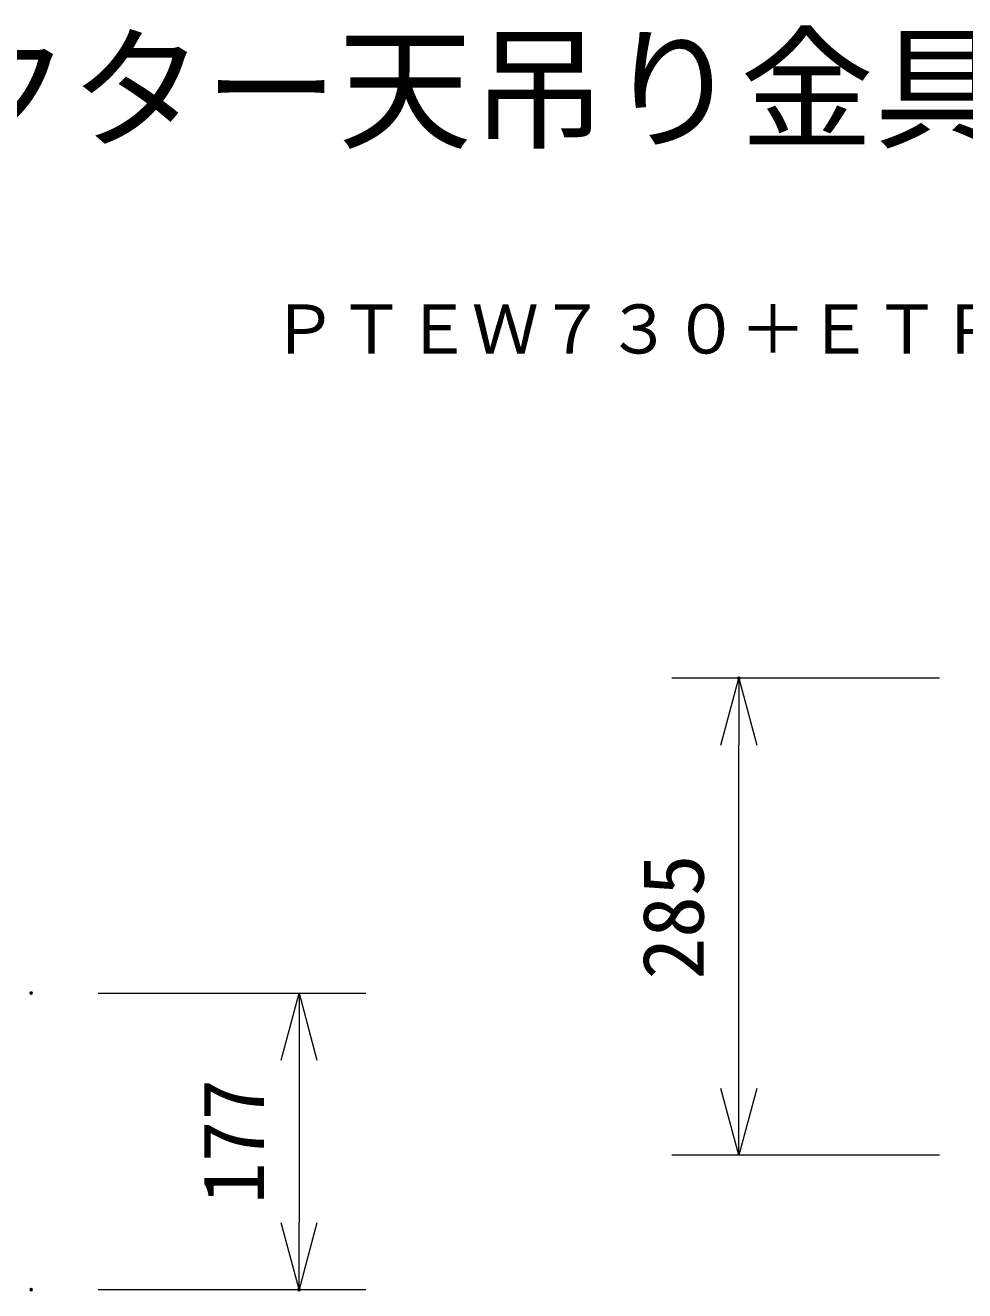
# Model space of a CAD drawing. Units: millimetres, scale not verified. Extents: x -62 to 63, y -57 to 57.
# Drawn here: x -8.8 to 19.26, y 18.9 to 56.7 of the extents above; entities that cross this region are included whole.
import ezdxf
from ezdxf.enums import TextEntityAlignment as Align

# ---------------------------------------------------------------- set-up
doc = ezdxf.new("R2010")
doc.units = ezdxf.units.MM
doc.header["$LTSCALE"] = 0.125
doc.header["$PDMODE"] = 32
doc.header["$PDSIZE"] = 0.0625
doc.layers.add('0-0_0', color=7, linetype='Continuous', lineweight=9)
doc.layers.add('0-5_SUNPO', color=7, linetype='Continuous', lineweight=9)
for name, color, linetype in [('0-1_DEFPOINTS', 7, 'Continuous'), ('0-3_MOJI1', 7, 'Continuous'), ('0-6_TOUROKU', 7, 'Continuous')]:
    doc.layers.add(name, color=color, linetype=linetype)
doc.styles.add('ＭＳ ゴシック', font='')
doc.styles.get('ＭＳ ゴシック').set_extended_font_data('MS Gothic')

# ---------------------------------------------------------------- blocks, each defined once
blk = doc.blocks.new('_OPEN30')
at = {"layer": '0-0_0'}
blk.add_line((0, 0), (-1, 0), dxfattribs=at)
blk.add_lwpolyline([(-1, 0.26795), (0, 0), (-1, -0.26795)], dxfattribs=at)
blk = doc.blocks.new('D8')
at = {"layer": '0-1_DEFPOINTS'}
for p in [(6.8276, 27.5391), (14.8276, 27.5391), (14.8276, 13.2891)]:
    blk.add_point(p, dxfattribs=at)
at = {"layer": '0-5_SUNPO'}
for p, q in [((12.8276, 27.5391), (4.8276, 27.5392)), ((6.8276, 15.2892), (6.8276, 25.5391)), ((12.8276, 13.2891), (4.8276, 13.2892))]:
    blk.add_line(p, q, dxfattribs=at)
at = {"layer": '0-5_SUNPO', "xscale": 2, "yscale": 2}
for p, rotation in [((6.8276, 27.5391), 89.99992), ((6.8276, 13.2892), 269.99992)]:
    blk.add_blockref('_OPEN30', p, dxfattribs=dict(at, rotation=rotation))
at = {"layer": '0-5_SUNPO', "style": 'ＭＳ ゴシック'}
blk.add_text('285', height=1.833, rotation=90, dxfattribs=at).set_placement((6.3276, 18.5391), align=Align.BOTTOM_LEFT)
blk = doc.blocks.new('D5')
at = {"layer": '0-1_DEFPOINTS'}
for p in [(-14.3089, 18.1356), (-14.3089, 9.276), (-6.3089, 9.276)]:
    blk.add_point(p, dxfattribs=at)
at = {"layer": '0-5_SUNPO'}
for p, q in [((-12.3089, 18.1356), (-4.3089, 18.1356)), ((-6.3089, 16.1356), (-6.3089, 11.276)), ((-12.3089, 9.276), (-4.3089, 9.276))]:
    blk.add_line(p, q, dxfattribs=at)
at = {"layer": '0-5_SUNPO', "xscale": 2, "yscale": 2}
for p, rotation in [((-6.3089, 18.1356), 90), ((-6.3089, 9.276), 270)]:
    blk.add_blockref('_OPEN30', p, dxfattribs=dict(at, rotation=rotation))
at = {"layer": '0-5_SUNPO', "style": 'ＭＳ ゴシック'}
blk.add_text('177', height=1.833, rotation=90, dxfattribs=at).set_placement((-6.8089, 11.8308), align=Align.BOTTOM_LEFT)

msp = doc.modelspace()

# ---------------------------------------------------------------- block references
at = {"layer": '0-5_SUNPO'}
for name in ['D8', 'D5']:
    msp.add_blockref(name, (5.6824, 9.6505), dxfattribs=at)

# ---------------------------------------------------------------- texts
at = {"layer": '0-3_MOJI1', "style": 'ＭＳ ゴシック'}
msp.add_text('液晶プロジェクター天吊り金具付', height=2.933, dxfattribs=at).set_placement((-35.4629, 52.4518), align=Align.BOTTOM_LEFT)
at = {"layer": '0-6_TOUROKU', "style": 'ＭＳ ゴシック'}
msp.add_text('ＰＴＥＷ７３０＋ＥＴＰＫＥ２００Ｓ＋ＥＴＰＫＥ２００Ｂ', height=1.466, dxfattribs=at).set_placement((-1.4629, 46.4518), align=Align.BOTTOM_LEFT)

doc.saveas('drawing.dxf')
